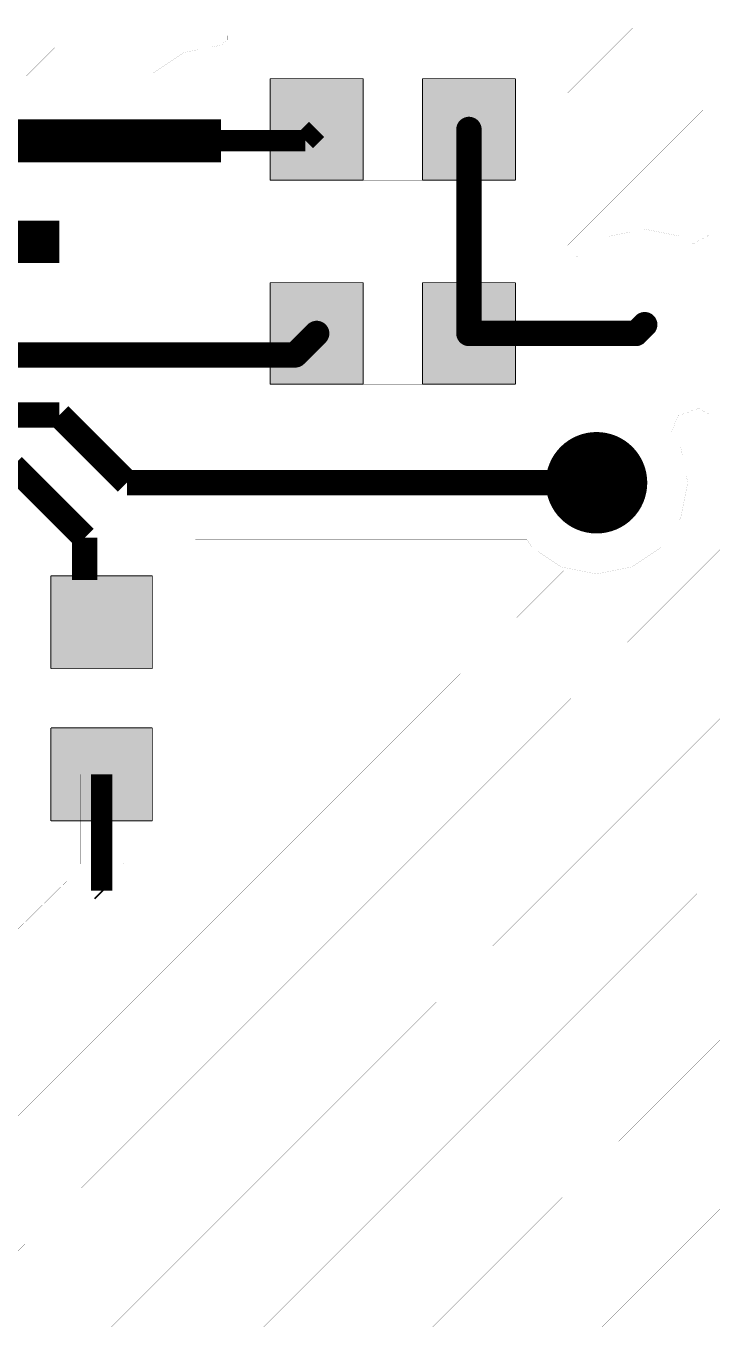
# Model space of a CAD drawing. Header units: millimetres. Extents: x 120.8 to 142.5, y 76.6 to 105.3.
# Drawn here: x 138.4 to 142.5, y 84.85 to 92.5 of the extents above; entities that cross this region are included whole.
import ezdxf

# ---------------------------------------------------------------- set-up
doc = ezdxf.new("R2010")
doc.units = ezdxf.units.MM
doc.layers.add('Mechanical4', color=56, linetype='Continuous')

msp = doc.modelspace()

# ---------------------------------------------------------------- linework, layer by layer
at = {"layer": 'Mechanical4'}
for points, const_width in [([(142.4501, 91.2672), (142.4501, 105.2541)], 0.0003), ([(138.4001, 92.2001), (142.5001, 96.3001)], 0.00125), ([(141.6001, 92.1), (142.4001, 92.9001)], 0.00125), ([(139.5501, 92.3829), (139.5871, 92.4133)], 0.0003), ([(139.5871, 92.4386), (141.5451, 92.4386)], 0.0003), ([(139.5871, 92.4133), (139.5871, 92.4386)], 0.0003), ([(141.5451, 91.3306), (141.5451, 92.4386)], 0.0003), ([(139.1507, 92.2175), (139.334, 92.3399)], 0.0003), ([(139.334, 92.3399), (139.5501, 92.3829)], 0.0003), ([(138.0723, 92.2066), (139.1434, 92.2066)], 0.0003), ([(139.1434, 92.2066), (139.1507, 92.2175)], 0.0003), ([(139.8411, 92.1846), (140.3911, 92.1846)], 0.005), ([(139.8411, 91.5846), (139.8411, 92.1846)], 0.005), ([(140.3861, 91.5846), (140.3861, 92.1846)], 0.0003), ([(140.3861, 92.1846), (140.7461, 92.1846)], 0.0003), ([(140.3911, 91.5846), (140.3911, 92.1846)], 0.005), ([(140.7411, 92.1846), (141.2911, 92.1846)], 0.005), ([(140.7411, 91.5846), (140.7411, 92.1846)], 0.005), ([(140.7461, 91.5846), (140.7461, 92.1846)], 0.0003), ([(141.2911, 91.5846), (141.2911, 92.1846)], 0.005), ([(137.1311, 91.8181), (139.5501, 91.8181)], 0.254), ([(140.0496, 91.8181), (140.1161, 91.8846)], 0.127), ([(141.0161, 90.6781), (141.0161, 91.8846)], 0.15), ([(141.6001, 91.2), (142.4001, 92)], 0.00125), ([(139.5501, 91.8181), (140.0496, 91.8181)], 0.127), ([(139.8411, 91.5846), (140.3911, 91.5846)], 0.005), ([(140.3861, 91.5846), (140.7461, 91.5846)], 0.0003), ([(140.7411, 91.5846), (141.2911, 91.5846)], 0.005), ([(137.8451, 91.2201), (138.5951, 91.2201)], 0.25), ([(141.5451, 91.2321), (141.5451, 91.3306)], 0.0003), ([(141.5451, 91.3306), (141.5451, 91.3306)], 0.0003), ([(141.6571, 91.1304), (141.839, 91.2519)], 0.0003), ([(141.839, 91.2519), (142.0551, 91.2949)], 0.0003), ([(142.0551, 91.2949), (142.2713, 91.2519)], 0.0003), ([(142.2713, 91.2519), (142.3381, 91.2073)], 0.0003), ([(142.3381, 91.2073), (142.4501, 91.2672)], 0.0003), ([(141.5451, 91.2034), (141.5451, 91.2321)], 0.0003), ([(141.5451, 91.2321), (141.5451, 91.2321)], 0.0003), ([(141.5451, 91.2321), (141.5451, 91.2321)], 0.0003), ([(141.5451, 91.2034), (141.643, 91.138)], 0.0003), ([(141.643, 91.138), (141.6571, 91.1304)], 0.0003), ([(139.8411, 90.9781), (140.3911, 90.9781)], 0.005), ([(139.8411, 90.3781), (139.8411, 90.9781)], 0.005), ([(140.3861, 90.3781), (140.3861, 90.9781)], 0.0003), ([(140.3861, 90.9781), (140.7461, 90.9781)], 0.0003), ([(140.3911, 90.3781), (140.3911, 90.9781)], 0.005), ([(140.7411, 90.9781), (141.2911, 90.9781)], 0.005), ([(140.7411, 90.3781), (140.7411, 90.9781)], 0.005), ([(140.7461, 90.3781), (140.7461, 90.9781)], 0.0003), ([(141.2911, 90.3781), (141.2911, 90.9781)], 0.005), ([(142.0031, 90.6781), (142.0551, 90.7301)], 0.15), ([(139.9891, 90.5511), (140.1161, 90.6781)], 0.15), ([(141.0161, 90.6781), (142.0031, 90.6781)], 0.15), ([(135.1686, 90.5511), (139.9891, 90.5511)], 0.15), ([(139.8411, 90.3781), (140.3911, 90.3781)], 0.005), ([(140.3861, 90.3781), (140.7461, 90.3781)], 0.0003), ([(140.7411, 90.3781), (141.2911, 90.3781)], 0.005), ([(135.0709, 90.1951), (138.5944, 90.1951)], 0.15), ([(138.5944, 90.1951), (138.9944, 89.7951)], 0.15), ([(142.2103, 90.0884), (142.2531, 90.1916)], 0.0003), ([(142.2531, 90.1916), (142.3727, 90.2344)], 0.0003), ([(142.3727, 90.2344), (142.4501, 90.193)], 0.0003), ([(142.4501, 76.6541), (142.4501, 90.193)], 0.0003), ([(142.2103, 90.0884), (142.2684, 90.0015)], 0.0003), ([(138.3201, 89.8951), (138.7451, 89.4701)], 0.15), ([(142.2684, 90.0015), (142.3095, 89.7951)], 0.0003), ([(138.9944, 89.7951), (141.7701, 89.7951)], 0.15), ([(142.2684, 89.5887), (142.3095, 89.7951)], 0.0003), ([(142.1515, 89.4137), (142.2684, 89.5887)], 0.0003), ([(138.7451, 89.2201), (138.7451, 89.4701)], 0.15), ([(139.3991, 88.4411), (139.3991, 89.4596)], 0.0003), ([(139.3991, 89.4596), (141.3581, 89.4596)], 0.0003), ([(141.3581, 89.4596), (141.3888, 89.4137)], 0.0003), ([(134.3001, 81.2), (142.5001, 89.4)], 0.00125), ([(141.3888, 89.4137), (141.5637, 89.2968)], 0.0003), ([(141.9765, 89.2968), (142.1515, 89.4137)], 0.0003), ([(134.3001, 82), (141.5751, 89.275)], 0.00125), ([(141.5637, 89.2968), (141.7701, 89.2557)], 0.0003), ([(141.7701, 89.2557), (141.9765, 89.2968)], 0.0003), ([(138.5451, 89.2451), (139.1451, 89.2451)], 0.005), ([(138.5451, 88.6951), (138.5451, 89.2451)], 0.005), ([(139.1451, 88.6951), (139.1451, 89.2451)], 0.005), ([(138.5451, 88.6951), (139.1451, 88.6951)], 0.005), ([(138.5451, 88.3401), (138.5451, 88.7001)], 0.0003), ([(138.5451, 88.7001), (139.1451, 88.7001)], 0.0003), ([(139.1451, 88.3401), (139.1451, 88.7001)], 0.0003), ([(139.3991, 88.1971), (139.3991, 88.4411)], 0.0003), ([(136.6001, 82.5), (142.5001, 88.4)], 0.00125), ([(138.5451, 88.3451), (139.1451, 88.3451)], 0.005), ([(138.5451, 87.7951), (138.5451, 88.3451)], 0.005), ([(139.1451, 87.7951), (139.1451, 88.3451)], 0.005), ([(138.5451, 88.3401), (139.1451, 88.3401)], 0.0003), ([(138.8451, 88.0701), (138.8451, 88.1971)], 0.0003), ([(138.8451, 88.1971), (139.3991, 88.1971)], 0.0003), ([(138.8451, 87.3826), (138.8451, 88.0701)], 0.127), ([(138.7181, 87.5411), (138.7181, 88.0701)], 0.0003), ([(138.7181, 88.0701), (138.8451, 88.0701)], 0.0003), ([(138.9721, 87.9431), (139.3991, 87.9431)], 0.0003), ([(138.9721, 87.5411), (138.9721, 87.9431)], 0.0003), ([(139.3991, 87.5411), (139.3991, 87.9431)], 0.0003), ([(138.5451, 87.7951), (139.1451, 87.7951)], 0.005), ([(138.2911, 87.5411), (138.7181, 87.5411)], 0.0003), ([(138.9721, 87.5411), (139.3991, 87.5411)], 0.0003), ([(134.3251, 83.2), (138.6376, 87.4375)], 0.00125), ([(137.5001, 82.5), (142.5001, 87.5)], 0.00125), ([(138.8451, 87.3826), (138.8516, 87.3761)], 0.127), ([(138.0501, 82.05), (142.5001, 86.5)], 0.00125), ([(138.0001, 81), (142.5001, 85.5)], 0.00125)]:
    msp.add_lwpolyline(points, dxfattribs=dict(at, const_width=const_width))
for points, const_width in [([(139.1433, 92.2066, -1), (139.1436, 92.2066)], 0.0003), ([(139.1433, 92.2066, -1), (139.1436, 92.2066)], 0.0003), ([(139.1436, 92.2066, -1), (139.1433, 92.2066)], 0.0003), ([(139.1436, 92.2066, -1), (139.1433, 92.2066)], 0.0003), ([(140.9786, 91.8846, -1), (141.0536, 91.8846)], 0.075), ([(140.9786, 91.8846, -1), (141.0536, 91.8846)], 0.075), ([(141.0536, 91.8846, -1), (140.9786, 91.8846)], 0.075), ([(141.0536, 91.8846, -1), (140.9786, 91.8846)], 0.075), ([(142.0176, 90.7301, -1), (142.0926, 90.7301)], 0.075), ([(142.0176, 90.7301, -1), (142.0926, 90.7301)], 0.075), ([(140.0786, 90.6781, -1), (140.1536, 90.6781)], 0.075), ([(140.0786, 90.6781, -1), (140.1536, 90.6781)], 0.075), ([(140.1536, 90.6781, -1), (140.0786, 90.6781)], 0.075), ([(140.1536, 90.6781, -1), (140.0786, 90.6781)], 0.075), ([(140.9786, 90.6781, -1), (141.0536, 90.6781)], 0.075), ([(140.9786, 90.6781, -1), (141.0536, 90.6781)], 0.075), ([(140.9786, 90.6781, -1), (141.0536, 90.6781)], 0.075), ([(140.9786, 90.6781, -1), (141.0536, 90.6781)], 0.075), ([(141.0536, 90.6781, -1), (140.9786, 90.6781)], 0.075), ([(141.0536, 90.6781, -1), (140.9786, 90.6781)], 0.075), ([(141.0536, 90.6781, -1), (140.9786, 90.6781)], 0.075), ([(141.0536, 90.6781, -1), (140.9786, 90.6781)], 0.075), ([(141.9656, 90.6781, -1), (142.0406, 90.6781)], 0.075), ([(141.9656, 90.6781, -1), (142.0406, 90.6781)], 0.075), ([(141.9656, 90.6781, -1), (142.0406, 90.6781)], 0.075), ([(141.9656, 90.6781, -1), (142.0406, 90.6781)], 0.075), ([(142.0406, 90.6781, -1), (141.9656, 90.6781)], 0.075), ([(142.0406, 90.6781, -1), (141.9656, 90.6781)], 0.075), ([(142.0406, 90.6781, -1), (141.9656, 90.6781)], 0.075), ([(142.0406, 90.6781, -1), (141.9656, 90.6781)], 0.075), ([(142.0926, 90.7301, -1), (142.0176, 90.7301)], 0.075), ([(142.0926, 90.7301, -1), (142.0176, 90.7301)], 0.075), ([(139.9516, 90.5511, -1), (140.0266, 90.5511)], 0.075), ([(139.9516, 90.5511, -1), (140.0266, 90.5511)], 0.075), ([(139.9516, 90.5511, -1), (140.0266, 90.5511)], 0.075), ([(139.9516, 90.5511, -1), (140.0266, 90.5511)], 0.075), ([(140.0266, 90.5511, -1), (139.9516, 90.5511)], 0.075), ([(140.0266, 90.5511, -1), (139.9516, 90.5511)], 0.075), ([(140.0266, 90.5511, -1), (139.9516, 90.5511)], 0.075), ([(140.0266, 90.5511, -1), (139.9516, 90.5511)], 0.075), ([(141.6201, 89.7951, -1), (141.9201, 89.7951)], 0.3), ([(141.9201, 89.7951, -1), (141.6201, 89.7951)], 0.3), ([(138.845, 88.1971, -1), (138.8453, 88.1971)], 0.0003), ([(138.845, 88.1971, -1), (138.8453, 88.1971)], 0.0003), ([(138.8453, 88.1971, -1), (138.845, 88.1971)], 0.0003), ([(138.8453, 88.1971, -1), (138.845, 88.1971)], 0.0003), ([(138.718, 88.0701, -1), (138.7183, 88.0701)], 0.0003), ([(138.718, 88.0701, -1), (138.7183, 88.0701)], 0.0003), ([(138.7183, 88.0701, -1), (138.718, 88.0701)], 0.0003), ([(138.7183, 88.0701, -1), (138.718, 88.0701)], 0.0003), ([(138.845, 88.0701, -1), (138.8453, 88.0701)], 0.0003), ([(138.845, 88.0701, -1), (138.8453, 88.0701)], 0.0003), ([(138.8453, 88.0701, -1), (138.845, 88.0701)], 0.0003), ([(138.8453, 88.0701, -1), (138.845, 88.0701)], 0.0003), ([(138.972, 87.9431, -1), (138.9723, 87.9431)], 0.0003), ([(138.972, 87.9431, -1), (138.9723, 87.9431)], 0.0003), ([(138.9723, 87.9431, -1), (138.972, 87.9431)], 0.0003), ([(138.9723, 87.9431, -1), (138.972, 87.9431)], 0.0003), ([(138.718, 87.5411, -1), (138.7183, 87.5411)], 0.0003), ([(138.718, 87.5411, -1), (138.7183, 87.5411)], 0.0003), ([(138.7183, 87.5411, -1), (138.718, 87.5411)], 0.0003), ([(138.7183, 87.5411, -1), (138.718, 87.5411)], 0.0003), ([(138.972, 87.5411, -1), (138.9723, 87.5411)], 0.0003), ([(138.972, 87.5411, -1), (138.9723, 87.5411)], 0.0003), ([(138.9723, 87.5411, -1), (138.972, 87.5411)], 0.0003), ([(138.9723, 87.5411, -1), (138.972, 87.5411)], 0.0003)]:
    msp.add_lwpolyline(points, format="xyb", dxfattribs=dict(at, const_width=const_width))
for points, const_width in [([(139.1432, 92.2066, 1), (139.1433, 92.2066, 1)], 0.00015), ([(139.1432, 92.2066, 1), (139.1433, 92.2066, 1)], 0.00015), ([(139.1432, 92.2066, 1), (139.1433, 92.2066, 1)], 0.00015), ([(139.1432, 92.2066, 1), (139.1433, 92.2066, 1)], 0.00015), ([(139.1435, 92.2066, 1), (139.1436, 92.2066, 1)], 0.00015), ([(139.1435, 92.2066, 1), (139.1436, 92.2066, 1)], 0.00015), ([(139.1435, 92.2066, 1), (139.1436, 92.2066, 1)], 0.00015), ([(139.1435, 92.2066, 1), (139.1436, 92.2066, 1)], 0.00015), ([(140.9599, 91.8846, 1), (140.9974, 91.8846, 1)], 0.0375), ([(140.9599, 91.8846, 1), (140.9974, 91.8846, 1)], 0.0375), ([(140.9599, 91.8846, 1), (140.9974, 91.8846, 1)], 0.0375), ([(140.9599, 91.8846, 1), (140.9974, 91.8846, 1)], 0.0375), ([(141.0349, 91.8846, 1), (141.0724, 91.8846, 1)], 0.0375), ([(141.0349, 91.8846, 1), (141.0724, 91.8846, 1)], 0.0375), ([(141.0349, 91.8846, 1), (141.0724, 91.8846, 1)], 0.0375), ([(141.0349, 91.8846, 1), (141.0724, 91.8846, 1)], 0.0375), ([(140.0599, 90.6781, 1), (140.0974, 90.6781, 1)], 0.0375), ([(140.0599, 90.6781, 1), (140.0974, 90.6781, 1)], 0.0375), ([(140.0599, 90.6781, 1), (140.0974, 90.6781, 1)], 0.0375), ([(140.0599, 90.6781, 1), (140.0974, 90.6781, 1)], 0.0375), ([(140.1349, 90.6781, 1), (140.1724, 90.6781, 1)], 0.0375), ([(140.1349, 90.6781, 1), (140.1724, 90.6781, 1)], 0.0375), ([(140.1349, 90.6781, 1), (140.1724, 90.6781, 1)], 0.0375), ([(140.1349, 90.6781, 1), (140.1724, 90.6781, 1)], 0.0375), ([(140.9599, 90.6781, 1), (140.9974, 90.6781, 1)], 0.0375), ([(140.9599, 90.6781, 1), (140.9974, 90.6781, 1)], 0.0375), ([(140.9599, 90.6781, 1), (140.9974, 90.6781, 1)], 0.0375), ([(140.9599, 90.6781, 1), (140.9974, 90.6781, 1)], 0.0375), ([(140.9599, 90.6781, 1), (140.9974, 90.6781, 1)], 0.0375), ([(140.9599, 90.6781, 1), (140.9974, 90.6781, 1)], 0.0375), ([(140.9599, 90.6781, 1), (140.9974, 90.6781, 1)], 0.0375), ([(140.9599, 90.6781, 1), (140.9974, 90.6781, 1)], 0.0375), ([(141.0349, 90.6781, 1), (141.0724, 90.6781, 1)], 0.0375), ([(141.0349, 90.6781, 1), (141.0724, 90.6781, 1)], 0.0375), ([(141.0349, 90.6781, 1), (141.0724, 90.6781, 1)], 0.0375), ([(141.0349, 90.6781, 1), (141.0724, 90.6781, 1)], 0.0375), ([(141.0349, 90.6781, 1), (141.0724, 90.6781, 1)], 0.0375), ([(141.0349, 90.6781, 1), (141.0724, 90.6781, 1)], 0.0375), ([(141.0349, 90.6781, 1), (141.0724, 90.6781, 1)], 0.0375), ([(141.0349, 90.6781, 1), (141.0724, 90.6781, 1)], 0.0375), ([(141.9469, 90.6781, 1), (141.9844, 90.6781, 1)], 0.0375), ([(141.9469, 90.6781, 1), (141.9844, 90.6781, 1)], 0.0375), ([(141.9469, 90.6781, 1), (141.9844, 90.6781, 1)], 0.0375), ([(141.9469, 90.6781, 1), (141.9844, 90.6781, 1)], 0.0375), ([(141.9469, 90.6781, 1), (141.9844, 90.6781, 1)], 0.0375), ([(141.9469, 90.6781, 1), (141.9844, 90.6781, 1)], 0.0375), ([(141.9469, 90.6781, 1), (141.9844, 90.6781, 1)], 0.0375), ([(141.9469, 90.6781, 1), (141.9844, 90.6781, 1)], 0.0375), ([(141.9989, 90.7301, 1), (142.0364, 90.7301, 1)], 0.0375), ([(141.9989, 90.7301, 1), (142.0364, 90.7301, 1)], 0.0375), ([(141.9989, 90.7301, 1), (142.0364, 90.7301, 1)], 0.0375), ([(141.9989, 90.7301, 1), (142.0364, 90.7301, 1)], 0.0375), ([(142.0219, 90.6781, 1), (142.0594, 90.6781, 1)], 0.0375), ([(142.0219, 90.6781, 1), (142.0594, 90.6781, 1)], 0.0375), ([(142.0219, 90.6781, 1), (142.0594, 90.6781, 1)], 0.0375), ([(142.0219, 90.6781, 1), (142.0594, 90.6781, 1)], 0.0375), ([(142.0219, 90.6781, 1), (142.0594, 90.6781, 1)], 0.0375), ([(142.0219, 90.6781, 1), (142.0594, 90.6781, 1)], 0.0375), ([(142.0219, 90.6781, 1), (142.0594, 90.6781, 1)], 0.0375), ([(142.0219, 90.6781, 1), (142.0594, 90.6781, 1)], 0.0375), ([(142.0739, 90.7301, 1), (142.1114, 90.7301, 1)], 0.0375), ([(142.0739, 90.7301, 1), (142.1114, 90.7301, 1)], 0.0375), ([(142.0739, 90.7301, 1), (142.1114, 90.7301, 1)], 0.0375), ([(142.0739, 90.7301, 1), (142.1114, 90.7301, 1)], 0.0375), ([(139.9329, 90.5511, 1), (139.9704, 90.5511, 1)], 0.0375), ([(139.9329, 90.5511, 1), (139.9704, 90.5511, 1)], 0.0375), ([(139.9329, 90.5511, 1), (139.9704, 90.5511, 1)], 0.0375), ([(139.9329, 90.5511, 1), (139.9704, 90.5511, 1)], 0.0375), ([(139.9329, 90.5511, 1), (139.9704, 90.5511, 1)], 0.0375), ([(139.9329, 90.5511, 1), (139.9704, 90.5511, 1)], 0.0375), ([(139.9329, 90.5511, 1), (139.9704, 90.5511, 1)], 0.0375), ([(139.9329, 90.5511, 1), (139.9704, 90.5511, 1)], 0.0375), ([(140.0079, 90.5511, 1), (140.0454, 90.5511, 1)], 0.0375), ([(140.0079, 90.5511, 1), (140.0454, 90.5511, 1)], 0.0375), ([(140.0079, 90.5511, 1), (140.0454, 90.5511, 1)], 0.0375), ([(140.0079, 90.5511, 1), (140.0454, 90.5511, 1)], 0.0375), ([(140.0079, 90.5511, 1), (140.0454, 90.5511, 1)], 0.0375), ([(140.0079, 90.5511, 1), (140.0454, 90.5511, 1)], 0.0375), ([(140.0079, 90.5511, 1), (140.0454, 90.5511, 1)], 0.0375), ([(140.0079, 90.5511, 1), (140.0454, 90.5511, 1)], 0.0375), ([(141.5451, 89.7951, 1), (141.6951, 89.7951, 1)], 0.15), ([(141.5451, 89.7951, 1), (141.6951, 89.7951, 1)], 0.15), ([(141.8451, 89.7951, 1), (141.9951, 89.7951, 1)], 0.15), ([(141.8451, 89.7951, 1), (141.9951, 89.7951, 1)], 0.15), ([(138.8449, 88.1971, 1), (138.8451, 88.1971, 1)], 0.00015), ([(138.8449, 88.1971, 1), (138.8451, 88.1971, 1)], 0.00015), ([(138.8449, 88.1971, 1), (138.8451, 88.1971, 1)], 0.00015), ([(138.8449, 88.1971, 1), (138.8451, 88.1971, 1)], 0.00015), ([(138.8452, 88.1971, 1), (138.8454, 88.1971, 1)], 0.00015), ([(138.8452, 88.1971, 1), (138.8454, 88.1971, 1)], 0.00015), ([(138.8452, 88.1971, 1), (138.8454, 88.1971, 1)], 0.00015), ([(138.8452, 88.1971, 1), (138.8454, 88.1971, 1)], 0.00015), ([(138.7179, 88.0701, 1), (138.7181, 88.0701, 1)], 0.00015), ([(138.7179, 88.0701, 1), (138.7181, 88.0701, 1)], 0.00015), ([(138.7179, 88.0701, 1), (138.7181, 88.0701, 1)], 0.00015), ([(138.7179, 88.0701, 1), (138.7181, 88.0701, 1)], 0.00015), ([(138.7182, 88.0701, 1), (138.7184, 88.0701, 1)], 0.00015), ([(138.7182, 88.0701, 1), (138.7184, 88.0701, 1)], 0.00015), ([(138.7182, 88.0701, 1), (138.7184, 88.0701, 1)], 0.00015), ([(138.7182, 88.0701, 1), (138.7184, 88.0701, 1)], 0.00015), ([(138.8449, 88.0701, 1), (138.8451, 88.0701, 1)], 0.00015), ([(138.8449, 88.0701, 1), (138.8451, 88.0701, 1)], 0.00015), ([(138.8449, 88.0701, 1), (138.8451, 88.0701, 1)], 0.00015), ([(138.8449, 88.0701, 1), (138.8451, 88.0701, 1)], 0.00015), ([(138.8452, 88.0701, 1), (138.8454, 88.0701, 1)], 0.00015), ([(138.8452, 88.0701, 1), (138.8454, 88.0701, 1)], 0.00015), ([(138.8452, 88.0701, 1), (138.8454, 88.0701, 1)], 0.00015), ([(138.8452, 88.0701, 1), (138.8454, 88.0701, 1)], 0.00015), ([(138.9719, 87.9431, 1), (138.9721, 87.9431, 1)], 0.00015), ([(138.9719, 87.9431, 1), (138.9721, 87.9431, 1)], 0.00015), ([(138.9719, 87.9431, 1), (138.9721, 87.9431, 1)], 0.00015), ([(138.9719, 87.9431, 1), (138.9721, 87.9431, 1)], 0.00015), ([(138.9722, 87.9431, 1), (138.9724, 87.9431, 1)], 0.00015), ([(138.9722, 87.9431, 1), (138.9724, 87.9431, 1)], 0.00015), ([(138.9722, 87.9431, 1), (138.9724, 87.9431, 1)], 0.00015), ([(138.9722, 87.9431, 1), (138.9724, 87.9431, 1)], 0.00015), ([(138.7179, 87.5411, 1), (138.7181, 87.5411, 1)], 0.00015), ([(138.7179, 87.5411, 1), (138.7181, 87.5411, 1)], 0.00015), ([(138.7179, 87.5411, 1), (138.7181, 87.5411, 1)], 0.00015), ([(138.7179, 87.5411, 1), (138.7181, 87.5411, 1)], 0.00015), ([(138.7182, 87.5411, 1), (138.7184, 87.5411, 1)], 0.00015), ([(138.7182, 87.5411, 1), (138.7184, 87.5411, 1)], 0.00015), ([(138.7182, 87.5411, 1), (138.7184, 87.5411, 1)], 0.00015), ([(138.7182, 87.5411, 1), (138.7184, 87.5411, 1)], 0.00015), ([(138.9719, 87.5411, 1), (138.9721, 87.5411, 1)], 0.00015), ([(138.9719, 87.5411, 1), (138.9721, 87.5411, 1)], 0.00015), ([(138.9719, 87.5411, 1), (138.9721, 87.5411, 1)], 0.00015), ([(138.9719, 87.5411, 1), (138.9721, 87.5411, 1)], 0.00015), ([(138.9722, 87.5411, 1), (138.9724, 87.5411, 1)], 0.00015), ([(138.9722, 87.5411, 1), (138.9724, 87.5411, 1)], 0.00015), ([(138.9722, 87.5411, 1), (138.9724, 87.5411, 1)], 0.00015), ([(138.9722, 87.5411, 1), (138.9724, 87.5411, 1)], 0.00015)]:
    msp.add_lwpolyline(points, format="xyb", close=True, dxfattribs=dict(at, const_width=const_width))
for points in [[(139.8411, 91.5846), (140.3911, 91.5846), (139.8411, 92.1846), (140.3911, 92.1846)], [(140.7411, 91.5846), (141.2911, 91.5846), (140.7411, 92.1846), (141.2911, 92.1846)], [(139.8411, 90.3781), (140.3911, 90.3781), (139.8411, 90.9781), (140.3911, 90.9781)], [(140.7411, 90.3781), (141.2911, 90.3781), (140.7411, 90.9781), (141.2911, 90.9781)], [(138.5451, 88.6951), (139.1451, 88.6951), (138.5451, 89.2451), (139.1451, 89.2451)], [(138.5451, 87.7951), (139.1451, 87.7951), (138.5451, 88.3451), (139.1451, 88.3451)]]:
    msp.add_solid(points, dxfattribs=at)

doc.saveas('drawing.dxf')
